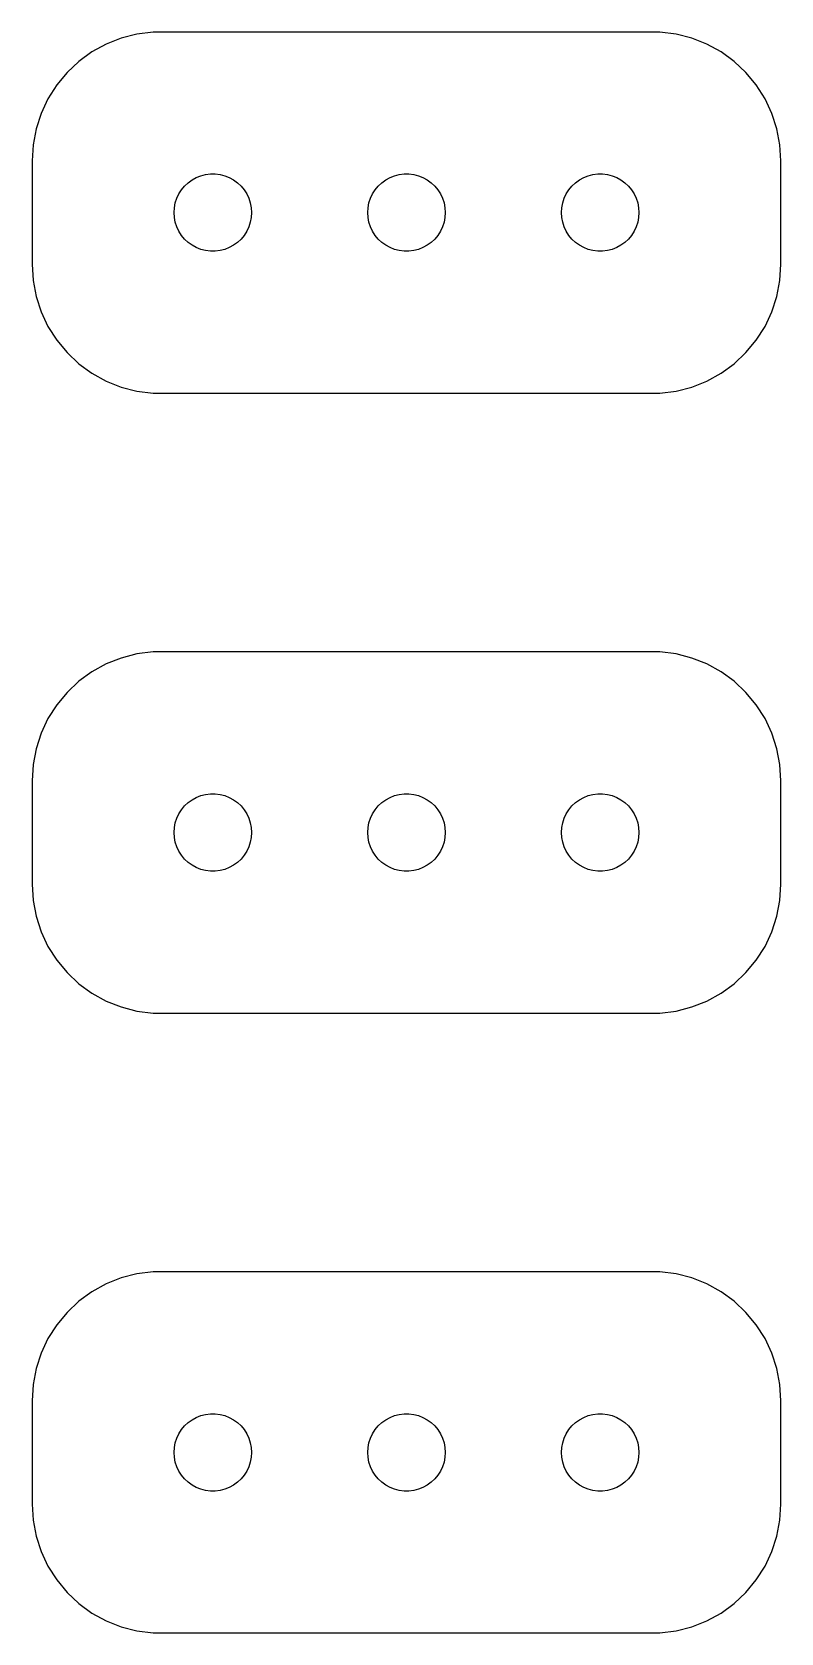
# Model space of a CAD drawing. Header units: metres. Extents: x -14.5 to 14.5, y 41 to 103.
import ezdxf

# ---------------------------------------------------------------- set-up
doc = ezdxf.new("R2010")
doc.units = ezdxf.units.M

msp = doc.modelspace()

# ---------------------------------------------------------------- linework, layer by layer
for p, q in [((-10.4369, 102.911), (-11.0451, 102.755)), ((-9.81395, 102.99), (-10.4369, 102.911)), ((9.81395, 102.99), (-9.81395, 102.99)), ((10.4369, 102.911), (9.81395, 102.99)), ((11.0451, 102.755), (10.4369, 102.911)), ((-11.6289, 102.524), (-12.1791, 102.222)), ((-11.0451, 102.755), (-11.6289, 102.524)), ((11.6289, 102.524), (11.0451, 102.755)), ((12.1791, 102.222), (11.6289, 102.524)), ((-12.6871, 101.853), (-13.1448, 101.423)), ((-12.1791, 102.222), (-12.6871, 101.853)), ((12.6871, 101.853), (12.1791, 102.222)), ((13.1448, 101.423), (12.6871, 101.853)), ((-13.1448, 101.423), (-13.5451, 100.939)), ((13.5451, 100.939), (13.1448, 101.423)), ((-13.8815, 100.409), (-14.1489, 99.8406)), ((-13.5451, 100.939), (-13.8815, 100.409)), ((13.8815, 100.409), (13.5451, 100.939)), ((14.1489, 99.8406), (13.8815, 100.409)), ((-14.1489, 99.8406), (-14.3429, 99.2434)), ((14.3429, 99.2434), (14.1489, 99.8406)), ((-14.3429, 99.2434), (-14.4606, 98.6267)), ((14.4606, 98.6267), (14.3429, 99.2434)), ((-14.4606, 98.6267), (-14.5, 98)), ((14.5, 98), (14.4606, 98.6267)), ((-14.5, 98), (-14.5, 94)), ((14.5, 94), (14.5, 98)), ((-8.30373, 97.2665), (-8.13866, 97.3572)), ((-8.13866, 97.3572), (-7.96352, 97.4266)), ((-7.96352, 97.4266), (-7.78107, 97.4734)), ((-7.78107, 97.4734), (-7.59418, 97.497)), ((-7.59418, 97.497), (-7.40581, 97.497)), ((-7.40581, 97.497), (-7.21892, 97.4734)), ((-7.21892, 97.4734), (-7.03647, 97.4266)), ((-7.03647, 97.4266), (-6.86133, 97.3572)), ((-6.86133, 97.3572), (-6.69626, 97.2665)), ((-0.803726, 97.2665), (-0.638657, 97.3572)), ((-0.638657, 97.3572), (-0.463516, 97.4266)), ((-0.463516, 97.4266), (-0.281067, 97.4734)), ((-0.281067, 97.4734), (-0.094177, 97.497)), ((-0.094177, 97.497), (0.094177, 97.497)), ((0.094177, 97.497), (0.281067, 97.4734)), ((0.281067, 97.4734), (0.463516, 97.4266)), ((0.463516, 97.4266), (0.638657, 97.3572)), ((0.638657, 97.3572), (0.803726, 97.2665)), ((6.69626, 97.2665), (6.86133, 97.3572)), ((6.86133, 97.3572), (7.03647, 97.4266)), ((7.03647, 97.4266), (7.21892, 97.4734)), ((7.21892, 97.4734), (7.40581, 97.497)), ((7.40581, 97.497), (7.59418, 97.497)), ((7.59418, 97.497), (7.78107, 97.4734)), ((7.78107, 97.4734), (7.96352, 97.4266)), ((7.96352, 97.4266), (8.13866, 97.3572)), ((8.13866, 97.3572), (8.30373, 97.2665)), ((-8.89465, 96.5522), (-8.81445, 96.7226)), ((-8.81445, 96.7226), (-8.71352, 96.8817)), ((-8.71352, 96.8817), (-8.59344, 97.0268)), ((-8.59344, 97.0268), (-8.45613, 97.1558)), ((-8.45613, 97.1558), (-8.30373, 97.2665)), ((-6.69626, 97.2665), (-6.54385, 97.1558)), ((-6.54385, 97.1558), (-6.40654, 97.0268)), ((-6.40654, 97.0268), (-6.28647, 96.8817)), ((-6.28647, 96.8817), (-6.18553, 96.7226)), ((-6.18553, 96.7226), (-6.10533, 96.5522)), ((-1.39465, 96.5522), (-1.31445, 96.7226)), ((-1.31445, 96.7226), (-1.21352, 96.8817)), ((-1.21352, 96.8817), (-1.09344, 97.0268)), ((-1.09344, 97.0268), (-0.956131, 97.1558)), ((-0.956131, 97.1558), (-0.803726, 97.2665)), ((0.803726, 97.2665), (0.956131, 97.1558)), ((0.956131, 97.1558), (1.09344, 97.0268)), ((1.09344, 97.0268), (1.21352, 96.8817)), ((1.21352, 96.8817), (1.31445, 96.7226)), ((1.31445, 96.7226), (1.39465, 96.5522)), ((6.10533, 96.5522), (6.18553, 96.7226)), ((6.18553, 96.7226), (6.28647, 96.8817)), ((6.28647, 96.8817), (6.40654, 97.0268)), ((6.40654, 97.0268), (6.54385, 97.1558)), ((6.54385, 97.1558), (6.69626, 97.2665)), ((8.30373, 97.2665), (8.45613, 97.1558)), ((8.45613, 97.1558), (8.59344, 97.0268)), ((8.59344, 97.0268), (8.71352, 96.8817)), ((8.71352, 96.8817), (8.81445, 96.7226)), ((8.81445, 96.7226), (8.89465, 96.5522)), ((-9, 96), (-8.98816, 96.188)), ((-8.98816, 96.188), (-8.95287, 96.373)), ((-8.95287, 96.373), (-8.89465, 96.5522)), ((-6.10533, 96.5522), (-6.04712, 96.373)), ((-6.04712, 96.373), (-6.01183, 96.188)), ((-6.01183, 96.188), (-6, 96)), ((-1.5, 96), (-1.48816, 96.188)), ((-1.48816, 96.188), (-1.45287, 96.373)), ((-1.45287, 96.373), (-1.39465, 96.5522)), ((1.39465, 96.5522), (1.45287, 96.373)), ((1.45287, 96.373), (1.48816, 96.188)), ((1.48816, 96.188), (1.5, 96)), ((6, 96), (6.01183, 96.188)), ((6.01183, 96.188), (6.04712, 96.373)), ((6.04712, 96.373), (6.10533, 96.5522)), ((8.89465, 96.5522), (8.95287, 96.373)), ((8.95287, 96.373), (8.98816, 96.188)), ((8.98816, 96.188), (9, 96)), ((-8.98816, 95.812), (-9, 96)), ((-8.95287, 95.627), (-8.98816, 95.812)), ((-8.89465, 95.4478), (-8.95287, 95.627)), ((-6.04712, 95.627), (-6.10533, 95.4478)), ((-6.01183, 95.812), (-6.04712, 95.627)), ((-6, 96), (-6.01183, 95.812)), ((-1.48816, 95.812), (-1.5, 96)), ((-1.45287, 95.627), (-1.48816, 95.812)), ((-1.39465, 95.4478), (-1.45287, 95.627)), ((1.45287, 95.627), (1.39465, 95.4478)), ((1.48816, 95.812), (1.45287, 95.627)), ((1.5, 96), (1.48816, 95.812)), ((6.01183, 95.812), (6, 96)), ((6.04712, 95.627), (6.01183, 95.812)), ((6.10533, 95.4478), (6.04712, 95.627)), ((8.95287, 95.627), (8.89465, 95.4478)), ((8.98816, 95.812), (8.95287, 95.627)), ((9, 96), (8.98816, 95.812)), ((-8.81445, 95.2774), (-8.89465, 95.4478)), ((-8.71352, 95.1183), (-8.81445, 95.2774)), ((-8.59344, 94.9732), (-8.71352, 95.1183)), ((-8.45613, 94.8442), (-8.59344, 94.9732)), ((-8.30373, 94.7335), (-8.45613, 94.8442)), ((-6.54385, 94.8442), (-6.69626, 94.7335)), ((-6.40654, 94.9732), (-6.54385, 94.8442)), ((-6.28647, 95.1183), (-6.40654, 94.9732)), ((-6.18553, 95.2774), (-6.28647, 95.1183)), ((-6.10533, 95.4478), (-6.18553, 95.2774)), ((-1.31445, 95.2774), (-1.39465, 95.4478)), ((-1.21352, 95.1183), (-1.31445, 95.2774)), ((-1.09344, 94.9732), (-1.21352, 95.1183)), ((-0.956131, 94.8442), (-1.09344, 94.9732)), ((-0.803726, 94.7335), (-0.956131, 94.8442)), ((0.956131, 94.8442), (0.803726, 94.7335)), ((1.09344, 94.9732), (0.956131, 94.8442)), ((1.21352, 95.1183), (1.09344, 94.9732)), ((1.31445, 95.2774), (1.21352, 95.1183)), ((1.39465, 95.4478), (1.31445, 95.2774)), ((6.18553, 95.2774), (6.10533, 95.4478)), ((6.28647, 95.1183), (6.18553, 95.2774)), ((6.40654, 94.9732), (6.28647, 95.1183)), ((6.54385, 94.8442), (6.40654, 94.9732)), ((6.69626, 94.7335), (6.54385, 94.8442)), ((8.45613, 94.8442), (8.30373, 94.7335)), ((8.59344, 94.9732), (8.45613, 94.8442)), ((8.71352, 95.1183), (8.59344, 94.9732)), ((8.81445, 95.2774), (8.71352, 95.1183)), ((8.89465, 95.4478), (8.81445, 95.2774)), ((-8.13866, 94.6428), (-8.30373, 94.7335)), ((-7.96352, 94.5734), (-8.13866, 94.6428)), ((-7.78107, 94.5266), (-7.96352, 94.5734)), ((-7.59418, 94.503), (-7.78107, 94.5266)), ((-7.40581, 94.503), (-7.59418, 94.503)), ((-7.21892, 94.5266), (-7.40581, 94.503)), ((-7.03647, 94.5734), (-7.21892, 94.5266)), ((-6.86133, 94.6428), (-7.03647, 94.5734)), ((-6.69626, 94.7335), (-6.86133, 94.6428)), ((-0.638657, 94.6428), (-0.803726, 94.7335)), ((-0.463516, 94.5734), (-0.638657, 94.6428)), ((-0.281067, 94.5266), (-0.463516, 94.5734)), ((-0.094177, 94.503), (-0.281067, 94.5266)), ((0.094177, 94.503), (-0.094177, 94.503)), ((0.281067, 94.5266), (0.094177, 94.503)), ((0.463516, 94.5734), (0.281067, 94.5266)), ((0.638657, 94.6428), (0.463516, 94.5734)), ((0.803726, 94.7335), (0.638657, 94.6428)), ((6.86133, 94.6428), (6.69626, 94.7335)), ((7.03647, 94.5734), (6.86133, 94.6428)), ((7.21892, 94.5266), (7.03647, 94.5734)), ((7.40581, 94.503), (7.21892, 94.5266)), ((7.59418, 94.503), (7.40581, 94.503)), ((7.78107, 94.5266), (7.59418, 94.503)), ((7.96352, 94.5734), (7.78107, 94.5266)), ((8.13866, 94.6428), (7.96352, 94.5734)), ((8.30373, 94.7335), (8.13866, 94.6428)), ((-14.5, 94), (-14.4606, 93.3733)), ((14.4606, 93.3733), (14.5, 94)), ((-14.4606, 93.3733), (-14.3429, 92.7566)), ((14.3429, 92.7566), (14.4606, 93.3733)), ((-14.3429, 92.7566), (-14.1489, 92.1594)), ((14.1489, 92.1594), (14.3429, 92.7566)), ((-14.1489, 92.1594), (-13.8815, 91.5912)), ((13.8815, 91.5912), (14.1489, 92.1594)), ((-13.8815, 91.5912), (-13.5451, 91.0611)), ((13.5451, 91.0611), (13.8815, 91.5912)), ((-13.5451, 91.0611), (-13.1448, 90.5773)), ((-13.1448, 90.5773), (-12.6871, 90.1474)), ((12.6871, 90.1474), (13.1448, 90.5773)), ((13.1448, 90.5773), (13.5451, 91.0611)), ((-12.6871, 90.1474), (-12.1791, 89.7784)), ((12.1791, 89.7784), (12.6871, 90.1474)), ((-12.1791, 89.7784), (-11.6289, 89.4759)), ((-11.6289, 89.4759), (-11.0451, 89.2447)), ((11.0451, 89.2447), (11.6289, 89.4759)), ((11.6289, 89.4759), (12.1791, 89.7784)), ((-11.0451, 89.2447), (-10.4369, 89.0886)), ((-10.4369, 89.0886), (-9.81395, 89.0099)), ((-9.81395, 89.0099), (9.81395, 89.0099)), ((9.81395, 89.0099), (10.4369, 89.0886)), ((10.4369, 89.0886), (11.0451, 89.2447)), ((-11.0451, 78.7553), (-11.6289, 78.5241)), ((-10.4369, 78.9114), (-11.0451, 78.7553)), ((-9.81395, 78.9901), (-10.4369, 78.9114)), ((9.81395, 78.9901), (-9.81395, 78.9901)), ((10.4369, 78.9114), (9.81395, 78.9901)), ((11.0451, 78.7553), (10.4369, 78.9114)), ((11.6289, 78.5241), (11.0451, 78.7553)), ((-12.1791, 78.2216), (-12.6871, 77.8526)), ((-11.6289, 78.5241), (-12.1791, 78.2216)), ((12.1791, 78.2216), (11.6289, 78.5241)), ((12.6871, 77.8526), (12.1791, 78.2216)), ((-12.6871, 77.8526), (-13.1448, 77.4227)), ((13.1448, 77.4227), (12.6871, 77.8526)), ((-13.5451, 76.9389), (-13.8815, 76.4088)), ((-13.1448, 77.4227), (-13.5451, 76.9389)), ((13.5451, 76.9389), (13.1448, 77.4227)), ((13.8815, 76.4088), (13.5451, 76.9389)), ((-13.8815, 76.4088), (-14.1489, 75.8406)), ((14.1489, 75.8406), (13.8815, 76.4088)), ((-14.1489, 75.8406), (-14.3429, 75.2434)), ((14.3429, 75.2434), (14.1489, 75.8406)), ((-14.3429, 75.2434), (-14.4606, 74.6267)), ((14.4606, 74.6267), (14.3429, 75.2434)), ((-14.4606, 74.6267), (-14.5, 74)), ((14.5, 74), (14.4606, 74.6267)), ((-14.5, 74), (-14.5, 70)), ((14.5, 70), (14.5, 74)), ((-8.59344, 73.0268), (-8.45613, 73.1558)), ((-8.45613, 73.1558), (-8.30373, 73.2665)), ((-8.30373, 73.2665), (-8.13866, 73.3572)), ((-8.13866, 73.3572), (-7.96352, 73.4266)), ((-7.96352, 73.4266), (-7.78107, 73.4734)), ((-7.78107, 73.4734), (-7.59418, 73.497)), ((-7.59418, 73.497), (-7.40581, 73.497)), ((-7.40581, 73.497), (-7.21892, 73.4734)), ((-7.21892, 73.4734), (-7.03647, 73.4266)), ((-7.03647, 73.4266), (-6.86133, 73.3572)), ((-6.86133, 73.3572), (-6.69626, 73.2665)), ((-6.69626, 73.2665), (-6.54385, 73.1558)), ((-6.54385, 73.1558), (-6.40654, 73.0268)), ((-1.09344, 73.0268), (-0.956131, 73.1558)), ((-0.956131, 73.1558), (-0.803726, 73.2665)), ((-0.803726, 73.2665), (-0.638657, 73.3572)), ((-0.638657, 73.3572), (-0.463516, 73.4266)), ((-0.463516, 73.4266), (-0.281067, 73.4734)), ((-0.281067, 73.4734), (-0.094177, 73.497)), ((-0.094177, 73.497), (0.094177, 73.497)), ((0.094177, 73.497), (0.281067, 73.4734)), ((0.281067, 73.4734), (0.463516, 73.4266)), ((0.463516, 73.4266), (0.638657, 73.3572)), ((0.638657, 73.3572), (0.803726, 73.2665)), ((0.803726, 73.2665), (0.956131, 73.1558)), ((0.956131, 73.1558), (1.09344, 73.0268)), ((6.40654, 73.0268), (6.54385, 73.1558)), ((6.54385, 73.1558), (6.69626, 73.2665)), ((6.69626, 73.2665), (6.86133, 73.3572)), ((6.86133, 73.3572), (7.03647, 73.4266)), ((7.03647, 73.4266), (7.21892, 73.4734)), ((7.21892, 73.4734), (7.40581, 73.497)), ((7.40581, 73.497), (7.59418, 73.497)), ((7.59418, 73.497), (7.78107, 73.4734)), ((7.78107, 73.4734), (7.96352, 73.4266)), ((7.96352, 73.4266), (8.13866, 73.3572)), ((8.13866, 73.3572), (8.30373, 73.2665)), ((8.30373, 73.2665), (8.45613, 73.1558)), ((8.45613, 73.1558), (8.59344, 73.0268)), ((-8.95287, 72.373), (-8.89465, 72.5522)), ((-8.89465, 72.5522), (-8.81445, 72.7226)), ((-8.81445, 72.7226), (-8.71352, 72.8817)), ((-8.71352, 72.8817), (-8.59344, 73.0268)), ((-6.40654, 73.0268), (-6.28647, 72.8817)), ((-6.28647, 72.8817), (-6.18553, 72.7226)), ((-6.18553, 72.7226), (-6.10533, 72.5522)), ((-6.10533, 72.5522), (-6.04712, 72.373)), ((-1.45287, 72.373), (-1.39465, 72.5522)), ((-1.39465, 72.5522), (-1.31445, 72.7226)), ((-1.31445, 72.7226), (-1.21352, 72.8817)), ((-1.21352, 72.8817), (-1.09344, 73.0268)), ((1.09344, 73.0268), (1.21352, 72.8817)), ((1.21352, 72.8817), (1.31445, 72.7226)), ((1.31445, 72.7226), (1.39465, 72.5522)), ((1.39465, 72.5522), (1.45287, 72.373)), ((6.04712, 72.373), (6.10533, 72.5522)), ((6.10533, 72.5522), (6.18553, 72.7226)), ((6.18553, 72.7226), (6.28647, 72.8817)), ((6.28647, 72.8817), (6.40654, 73.0268)), ((8.59344, 73.0268), (8.71352, 72.8817)), ((8.71352, 72.8817), (8.81445, 72.7226)), ((8.81445, 72.7226), (8.89465, 72.5522)), ((8.89465, 72.5522), (8.95287, 72.373)), ((-9, 72), (-8.98816, 72.188)), ((-8.98816, 71.812), (-9, 72)), ((-8.98816, 72.188), (-8.95287, 72.373)), ((-6.04712, 72.373), (-6.01183, 72.188)), ((-6.01183, 72.188), (-6, 72)), ((-6, 72), (-6.01183, 71.812)), ((-1.5, 72), (-1.48816, 72.188)), ((-1.48816, 71.812), (-1.5, 72)), ((-1.48816, 72.188), (-1.45287, 72.373)), ((1.45287, 72.373), (1.48816, 72.188)), ((1.48816, 72.188), (1.5, 72)), ((1.5, 72), (1.48816, 71.812)), ((6, 72), (6.01183, 72.188)), ((6.01183, 71.812), (6, 72)), ((6.01183, 72.188), (6.04712, 72.373)), ((8.95287, 72.373), (8.98816, 72.188)), ((8.98816, 72.188), (9, 72)), ((9, 72), (8.98816, 71.812)), ((-8.95287, 71.627), (-8.98816, 71.812)), ((-8.89465, 71.4478), (-8.95287, 71.627)), ((-8.81445, 71.2774), (-8.89465, 71.4478)), ((-8.71352, 71.1183), (-8.81445, 71.2774)), ((-6.18553, 71.2774), (-6.28647, 71.1183)), ((-6.10533, 71.4478), (-6.18553, 71.2774)), ((-6.04712, 71.627), (-6.10533, 71.4478)), ((-6.01183, 71.812), (-6.04712, 71.627)), ((-1.45287, 71.627), (-1.48816, 71.812)), ((-1.39465, 71.4478), (-1.45287, 71.627)), ((-1.31445, 71.2774), (-1.39465, 71.4478)), ((-1.21352, 71.1183), (-1.31445, 71.2774)), ((1.31445, 71.2774), (1.21352, 71.1183)), ((1.39465, 71.4478), (1.31445, 71.2774)), ((1.45287, 71.627), (1.39465, 71.4478)), ((1.48816, 71.812), (1.45287, 71.627)), ((6.04712, 71.627), (6.01183, 71.812)), ((6.10533, 71.4478), (6.04712, 71.627)), ((6.18553, 71.2774), (6.10533, 71.4478)), ((6.28647, 71.1183), (6.18553, 71.2774)), ((8.81445, 71.2774), (8.71352, 71.1183)), ((8.89465, 71.4478), (8.81445, 71.2774)), ((8.95287, 71.627), (8.89465, 71.4478)), ((8.98816, 71.812), (8.95287, 71.627)), ((-8.59344, 70.9732), (-8.71352, 71.1183)), ((-8.45613, 70.8442), (-8.59344, 70.9732)), ((-8.30373, 70.7335), (-8.45613, 70.8442)), ((-8.13866, 70.6428), (-8.30373, 70.7335)), ((-6.69626, 70.7335), (-6.86133, 70.6428)), ((-6.54385, 70.8442), (-6.69626, 70.7335)), ((-6.40654, 70.9732), (-6.54385, 70.8442)), ((-6.28647, 71.1183), (-6.40654, 70.9732)), ((-1.09344, 70.9732), (-1.21352, 71.1183)), ((-0.956131, 70.8442), (-1.09344, 70.9732)), ((-0.803726, 70.7335), (-0.956131, 70.8442)), ((-0.638657, 70.6428), (-0.803726, 70.7335)), ((0.803726, 70.7335), (0.638657, 70.6428)), ((0.956131, 70.8442), (0.803726, 70.7335)), ((1.09344, 70.9732), (0.956131, 70.8442)), ((1.21352, 71.1183), (1.09344, 70.9732)), ((6.40654, 70.9732), (6.28647, 71.1183)), ((6.54385, 70.8442), (6.40654, 70.9732)), ((6.69626, 70.7335), (6.54385, 70.8442)), ((6.86133, 70.6428), (6.69626, 70.7335)), ((8.30373, 70.7335), (8.13866, 70.6428)), ((8.45613, 70.8442), (8.30373, 70.7335)), ((8.59344, 70.9732), (8.45613, 70.8442)), ((8.71352, 71.1183), (8.59344, 70.9732)), ((-7.96352, 70.5734), (-8.13866, 70.6428)), ((-7.78107, 70.5266), (-7.96352, 70.5734)), ((-7.59418, 70.503), (-7.78107, 70.5266)), ((-7.40581, 70.503), (-7.59418, 70.503)), ((-7.21892, 70.5266), (-7.40581, 70.503)), ((-7.03647, 70.5734), (-7.21892, 70.5266)), ((-6.86133, 70.6428), (-7.03647, 70.5734)), ((-0.463516, 70.5734), (-0.638657, 70.6428)), ((-0.281067, 70.5266), (-0.463516, 70.5734)), ((-0.094177, 70.503), (-0.281067, 70.5266)), ((0.094177, 70.503), (-0.094177, 70.503)), ((0.281067, 70.5266), (0.094177, 70.503)), ((0.463516, 70.5734), (0.281067, 70.5266)), ((0.638657, 70.6428), (0.463516, 70.5734)), ((7.03647, 70.5734), (6.86133, 70.6428)), ((7.21892, 70.5266), (7.03647, 70.5734)), ((7.40581, 70.503), (7.21892, 70.5266)), ((7.59418, 70.503), (7.40581, 70.503)), ((7.78107, 70.5266), (7.59418, 70.503)), ((7.96352, 70.5734), (7.78107, 70.5266)), ((8.13866, 70.6428), (7.96352, 70.5734)), ((-14.5, 70), (-14.4606, 69.3733)), ((14.4606, 69.3733), (14.5, 70)), ((-14.4606, 69.3733), (-14.3429, 68.7566)), ((14.3429, 68.7566), (14.4606, 69.3733)), ((-14.3429, 68.7566), (-14.1489, 68.1594)), ((14.1489, 68.1594), (14.3429, 68.7566)), ((-14.1489, 68.1594), (-13.8815, 67.5912)), ((-13.8815, 67.5912), (-13.5451, 67.0611)), ((13.5451, 67.0611), (13.8815, 67.5912)), ((13.8815, 67.5912), (14.1489, 68.1594)), ((-13.5451, 67.0611), (-13.1448, 66.5773)), ((13.1448, 66.5773), (13.5451, 67.0611)), ((-13.1448, 66.5773), (-12.6871, 66.1474)), ((12.6871, 66.1474), (13.1448, 66.5773)), ((-12.6871, 66.1474), (-12.1791, 65.7784)), ((-12.1791, 65.7784), (-11.6289, 65.4759)), ((11.6289, 65.4759), (12.1791, 65.7784)), ((12.1791, 65.7784), (12.6871, 66.1474)), ((-11.6289, 65.4759), (-11.0451, 65.2447)), ((-11.0451, 65.2447), (-10.4369, 65.0886)), ((-10.4369, 65.0886), (-9.81395, 65.0099)), ((9.81395, 65.0099), (10.4369, 65.0886)), ((10.4369, 65.0886), (11.0451, 65.2447)), ((11.0451, 65.2447), (11.6289, 65.4759)), ((-9.81395, 65.0099), (9.81395, 65.0099)), ((-11.0451, 54.7553), (-11.6289, 54.5241)), ((-10.4369, 54.9114), (-11.0451, 54.7553)), ((-9.81395, 54.9901), (-10.4369, 54.9114)), ((9.81395, 54.9901), (-9.81395, 54.9901)), ((10.4369, 54.9114), (9.81395, 54.9901)), ((11.0451, 54.7553), (10.4369, 54.9114)), ((11.6289, 54.5241), (11.0451, 54.7553)), ((-12.1791, 54.2216), (-12.6871, 53.8526)), ((-11.6289, 54.5241), (-12.1791, 54.2216)), ((12.1791, 54.2216), (11.6289, 54.5241)), ((12.6871, 53.8526), (12.1791, 54.2216)), ((-13.1448, 53.4227), (-13.5451, 52.9389)), ((-12.6871, 53.8526), (-13.1448, 53.4227)), ((13.1448, 53.4227), (12.6871, 53.8526)), ((13.5451, 52.9389), (13.1448, 53.4227)), ((-13.5451, 52.9389), (-13.8815, 52.4088)), ((13.8815, 52.4088), (13.5451, 52.9389)), ((-13.8815, 52.4088), (-14.1489, 51.8406)), ((14.1489, 51.8406), (13.8815, 52.4088)), ((-14.1489, 51.8406), (-14.3429, 51.2434)), ((14.3429, 51.2434), (14.1489, 51.8406)), ((-14.3429, 51.2434), (-14.4606, 50.6267)), ((14.4606, 50.6267), (14.3429, 51.2434)), ((-14.4606, 50.6267), (-14.5, 50)), ((14.5, 50), (14.4606, 50.6267)), ((-14.5, 50), (-14.5, 46)), ((14.5, 46), (14.5, 50)), ((-8.71352, 48.8817), (-8.59344, 49.0268)), ((-8.59344, 49.0268), (-8.45613, 49.1558)), ((-8.45613, 49.1558), (-8.30373, 49.2665)), ((-8.30373, 49.2665), (-8.13866, 49.3572)), ((-8.13866, 49.3572), (-7.96352, 49.4266)), ((-7.96352, 49.4266), (-7.78107, 49.4734)), ((-7.78107, 49.4734), (-7.59418, 49.497)), ((-7.59418, 49.497), (-7.40581, 49.497)), ((-7.40581, 49.497), (-7.21892, 49.4734)), ((-7.21892, 49.4734), (-7.03647, 49.4266)), ((-7.03647, 49.4266), (-6.86133, 49.3572)), ((-6.86133, 49.3572), (-6.69626, 49.2665)), ((-6.69626, 49.2665), (-6.54385, 49.1558)), ((-6.54385, 49.1558), (-6.40654, 49.0268)), ((-6.40654, 49.0268), (-6.28647, 48.8817)), ((-1.21352, 48.8817), (-1.09344, 49.0268)), ((-1.09344, 49.0268), (-0.956131, 49.1558)), ((-0.956131, 49.1558), (-0.803726, 49.2665)), ((-0.803726, 49.2665), (-0.638657, 49.3572)), ((-0.638657, 49.3572), (-0.463516, 49.4266)), ((-0.463516, 49.4266), (-0.281067, 49.4734)), ((-0.281067, 49.4734), (-0.094177, 49.497)), ((-0.094177, 49.497), (0.094177, 49.497)), ((0.094177, 49.497), (0.281067, 49.4734)), ((0.281067, 49.4734), (0.463516, 49.4266)), ((0.463516, 49.4266), (0.638657, 49.3572)), ((0.638657, 49.3572), (0.803726, 49.2665)), ((0.803726, 49.2665), (0.956131, 49.1558)), ((0.956131, 49.1558), (1.09344, 49.0268)), ((1.09344, 49.0268), (1.21352, 48.8817)), ((6.28647, 48.8817), (6.40654, 49.0268)), ((6.40654, 49.0268), (6.54385, 49.1558)), ((6.54385, 49.1558), (6.69626, 49.2665)), ((6.69626, 49.2665), (6.86133, 49.3572)), ((6.86133, 49.3572), (7.03647, 49.4266)), ((7.03647, 49.4266), (7.21892, 49.4734)), ((7.21892, 49.4734), (7.40581, 49.497)), ((7.40581, 49.497), (7.59418, 49.497)), ((7.59418, 49.497), (7.78107, 49.4734)), ((7.78107, 49.4734), (7.96352, 49.4266)), ((7.96352, 49.4266), (8.13866, 49.3572)), ((8.13866, 49.3572), (8.30373, 49.2665)), ((8.30373, 49.2665), (8.45613, 49.1558)), ((8.45613, 49.1558), (8.59344, 49.0268)), ((8.59344, 49.0268), (8.71352, 48.8817)), ((-8.98816, 48.188), (-8.95287, 48.373)), ((-8.95287, 48.373), (-8.89465, 48.5522)), ((-8.89465, 48.5522), (-8.81445, 48.7226)), ((-8.81445, 48.7226), (-8.71352, 48.8817)), ((-6.28647, 48.8817), (-6.18553, 48.7226)), ((-6.18553, 48.7226), (-6.10533, 48.5522)), ((-6.10533, 48.5522), (-6.04712, 48.373)), ((-6.04712, 48.373), (-6.01183, 48.188)), ((-1.48816, 48.188), (-1.45287, 48.373)), ((-1.45287, 48.373), (-1.39465, 48.5522)), ((-1.39465, 48.5522), (-1.31445, 48.7226)), ((-1.31445, 48.7226), (-1.21352, 48.8817)), ((1.21352, 48.8817), (1.31445, 48.7226)), ((1.31445, 48.7226), (1.39465, 48.5522)), ((1.39465, 48.5522), (1.45287, 48.373)), ((1.45287, 48.373), (1.48816, 48.188)), ((6.01183, 48.188), (6.04712, 48.373)), ((6.04712, 48.373), (6.10533, 48.5522)), ((6.10533, 48.5522), (6.18553, 48.7226)), ((6.18553, 48.7226), (6.28647, 48.8817)), ((8.71352, 48.8817), (8.81445, 48.7226)), ((8.81445, 48.7226), (8.89465, 48.5522)), ((8.89465, 48.5522), (8.95287, 48.373)), ((8.95287, 48.373), (8.98816, 48.188)), ((-9, 48), (-8.98816, 48.188)), ((-8.98816, 47.812), (-9, 48)), ((-8.95287, 47.627), (-8.98816, 47.812)), ((-6.01183, 47.812), (-6.04712, 47.627)), ((-6.01183, 48.188), (-6, 48)), ((-6, 48), (-6.01183, 47.812)), ((-1.5, 48), (-1.48816, 48.188)), ((-1.48816, 47.812), (-1.5, 48)), ((-1.45287, 47.627), (-1.48816, 47.812)), ((1.48816, 47.812), (1.45287, 47.627)), ((1.48816, 48.188), (1.5, 48)), ((1.5, 48), (1.48816, 47.812)), ((6, 48), (6.01183, 48.188)), ((6.01183, 47.812), (6, 48)), ((6.04712, 47.627), (6.01183, 47.812)), ((8.98816, 47.812), (8.95287, 47.627)), ((8.98816, 48.188), (9, 48)), ((9, 48), (8.98816, 47.812)), ((-8.89465, 47.4478), (-8.95287, 47.627)), ((-8.81445, 47.2774), (-8.89465, 47.4478)), ((-8.71352, 47.1183), (-8.81445, 47.2774)), ((-8.59344, 46.9732), (-8.71352, 47.1183)), ((-6.28647, 47.1183), (-6.40654, 46.9732)), ((-6.18553, 47.2774), (-6.28647, 47.1183)), ((-6.10533, 47.4478), (-6.18553, 47.2774)), ((-6.04712, 47.627), (-6.10533, 47.4478)), ((-1.39465, 47.4478), (-1.45287, 47.627)), ((-1.31445, 47.2774), (-1.39465, 47.4478)), ((-1.21352, 47.1183), (-1.31445, 47.2774)), ((-1.09344, 46.9732), (-1.21352, 47.1183)), ((1.21352, 47.1183), (1.09344, 46.9732)), ((1.31445, 47.2774), (1.21352, 47.1183)), ((1.39465, 47.4478), (1.31445, 47.2774)), ((1.45287, 47.627), (1.39465, 47.4478)), ((6.10533, 47.4478), (6.04712, 47.627)), ((6.18553, 47.2774), (6.10533, 47.4478)), ((6.28647, 47.1183), (6.18553, 47.2774)), ((6.40654, 46.9732), (6.28647, 47.1183)), ((8.71352, 47.1183), (8.59344, 46.9732)), ((8.81445, 47.2774), (8.71352, 47.1183)), ((8.89465, 47.4478), (8.81445, 47.2774)), ((8.95287, 47.627), (8.89465, 47.4478)), ((-8.45613, 46.8442), (-8.59344, 46.9732)), ((-8.30373, 46.7335), (-8.45613, 46.8442)), ((-8.13866, 46.6428), (-8.30373, 46.7335)), ((-7.96352, 46.5734), (-8.13866, 46.6428)), ((-7.78107, 46.5266), (-7.96352, 46.5734)), ((-7.59418, 46.503), (-7.78107, 46.5266)), ((-7.40581, 46.503), (-7.59418, 46.503)), ((-7.21892, 46.5266), (-7.40581, 46.503)), ((-7.03647, 46.5734), (-7.21892, 46.5266)), ((-6.86133, 46.6428), (-7.03647, 46.5734)), ((-6.69626, 46.7335), (-6.86133, 46.6428)), ((-6.54385, 46.8442), (-6.69626, 46.7335)), ((-6.40654, 46.9732), (-6.54385, 46.8442)), ((-0.956131, 46.8442), (-1.09344, 46.9732)), ((-0.803726, 46.7335), (-0.956131, 46.8442)), ((-0.638657, 46.6428), (-0.803726, 46.7335)), ((-0.463516, 46.5734), (-0.638657, 46.6428)), ((-0.281067, 46.5266), (-0.463516, 46.5734)), ((-0.094177, 46.503), (-0.281067, 46.5266)), ((0.094177, 46.503), (-0.094177, 46.503)), ((0.281067, 46.5266), (0.094177, 46.503)), ((0.463516, 46.5734), (0.281067, 46.5266)), ((0.638657, 46.6428), (0.463516, 46.5734)), ((0.803726, 46.7335), (0.638657, 46.6428)), ((0.956131, 46.8442), (0.803726, 46.7335)), ((1.09344, 46.9732), (0.956131, 46.8442)), ((6.54385, 46.8442), (6.40654, 46.9732)), ((6.69626, 46.7335), (6.54385, 46.8442)), ((6.86133, 46.6428), (6.69626, 46.7335)), ((7.03647, 46.5734), (6.86133, 46.6428)), ((7.21892, 46.5266), (7.03647, 46.5734)), ((7.40581, 46.503), (7.21892, 46.5266)), ((7.59418, 46.503), (7.40581, 46.503)), ((7.78107, 46.5266), (7.59418, 46.503)), ((7.96352, 46.5734), (7.78107, 46.5266)), ((8.13866, 46.6428), (7.96352, 46.5734)), ((8.30373, 46.7335), (8.13866, 46.6428)), ((8.45613, 46.8442), (8.30373, 46.7335)), ((8.59344, 46.9732), (8.45613, 46.8442)), ((-14.5, 46), (-14.4606, 45.3733)), ((14.4606, 45.3733), (14.5, 46)), ((-14.4606, 45.3733), (-14.3429, 44.7566)), ((14.3429, 44.7566), (14.4606, 45.3733)), ((-14.3429, 44.7566), (-14.1489, 44.1594)), ((14.1489, 44.1594), (14.3429, 44.7566)), ((-14.1489, 44.1594), (-13.8815, 43.5912)), ((13.8815, 43.5912), (14.1489, 44.1594)), ((-13.8815, 43.5912), (-13.5451, 43.0611)), ((13.5451, 43.0611), (13.8815, 43.5912)), ((-13.5451, 43.0611), (-13.1448, 42.5773)), ((13.1448, 42.5773), (13.5451, 43.0611)), ((-13.1448, 42.5773), (-12.6871, 42.1474)), ((-12.6871, 42.1474), (-12.1791, 41.7784)), ((12.1791, 41.7784), (12.6871, 42.1474)), ((12.6871, 42.1474), (13.1448, 42.5773)), ((-12.1791, 41.7784), (-11.6289, 41.4759)), ((11.6289, 41.4759), (12.1791, 41.7784)), ((-11.6289, 41.4759), (-11.0451, 41.2447)), ((-11.0451, 41.2447), (-10.4369, 41.0886)), ((-10.4369, 41.0886), (-9.81395, 41.0099)), ((-9.81395, 41.0099), (9.81395, 41.0099)), ((9.81395, 41.0099), (10.4369, 41.0886)), ((10.4369, 41.0886), (11.0451, 41.2447)), ((11.0451, 41.2447), (11.6289, 41.4759))]:
    msp.add_line(p, q)

doc.saveas('drawing.dxf')
